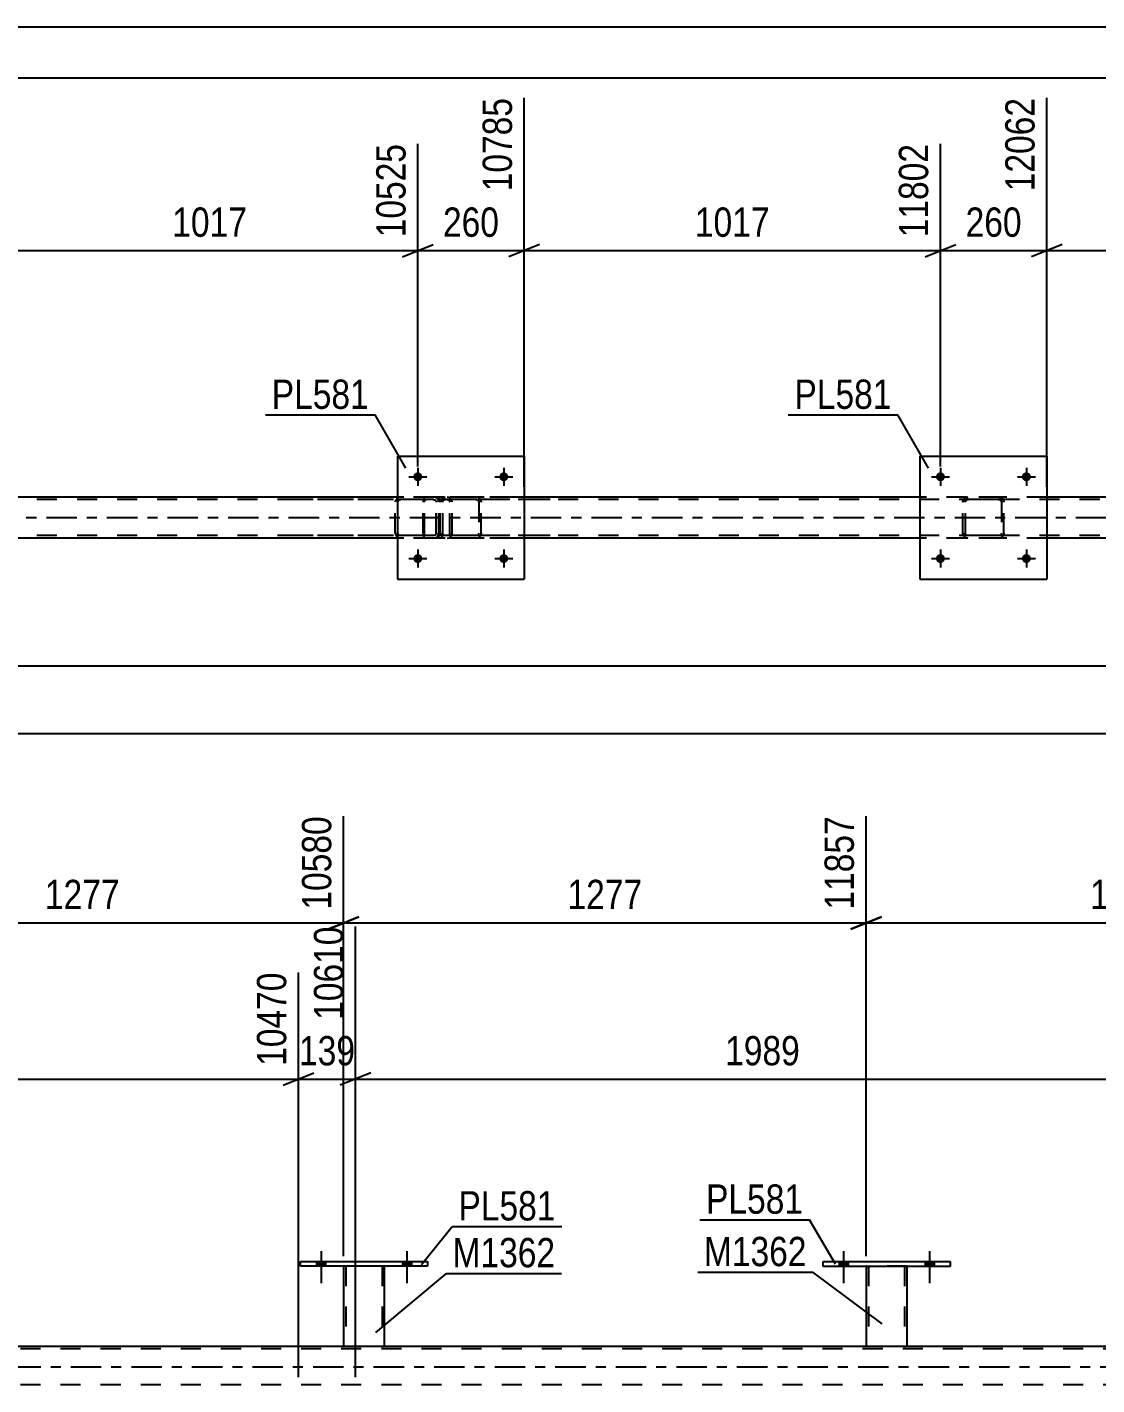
# Model space of a CAD drawing. Header units: millimetres. Extents: x 0 to 841, y 0 to 594.
# Drawn here: x 515 to 619.5, y 461.2 to 594 of the extents above; entities that cross this region are included whole.
import ezdxf

# ---------------------------------------------------------------- set-up
doc = ezdxf.new("R2010")
doc.units = ezdxf.units.MM
doc.linetypes.add('DXK_LINE_DOT2', pattern=[3.9198, 1.9599, -1.9599])
doc.linetypes.add('DXK_LINE_DOT3', pattern=[5.9187, 2.979, -0.9799, 0.9799, -0.9799])
doc.styles.add('Arial Narrow', font='ARIALN.TTF', dxfattribs={"height": 0.2})

# ---------------------------------------------------------------- blocks, each defined once
blk = doc.blocks.new('Unknown-318893469-1135')
at = {"color": 5, "linetype": 'Continuous'}
for p, q in [((841, 594), (0, 594)), ((836, 589), (5, 589))]:
    blk.add_line(p, q, dxfattribs=at)
blk = doc.blocks.new('Part-318893469-4839 - 4767')
at = {"color": 2, "linetype": 'Continuous'}
for p, q in [((551.18, 552.03), (551.18, 540.03)), ((551.18, 552.03), (563.58, 552.03)), ((563.58, 552.03), (563.58, 540.03)), ((551.18, 540.03), (563.58, 540.03))]:
    blk.add_line(p, q, dxfattribs=at)
blk = doc.blocks.new('Part-318893469-4775 - 4767')
at = {"color": 7, "linetype": 'DXK_LINE_DOT2'}
for p, q in [((553.71, 547.73), (553.69, 547.55)), ((553.69, 544.51), (553.69, 547.55)), ((553.76, 547.89), (553.71, 547.73)), ((553.85, 547.99), (553.76, 547.89)), ((553.82, 547.55), (553.83, 547.64)), ((553.82, 544.51), (553.82, 547.55)), ((553.83, 547.64), (553.86, 547.72)), ((553.96, 548.03), (553.85, 547.99)), ((553.86, 547.72), (553.9, 547.77)), ((553.9, 547.77), (553.96, 547.79)), ((566.11, 548.03), (553.96, 548.03)), ((566.11, 547.79), (553.96, 547.79)), ((555.23, 548.03), (555.23, 547.79)), ((556.24, 547.99), (556.05, 548.03)), ((556.05, 547.79), (556.14, 547.77)), ((556.14, 547.77), (556.23, 547.72)), ((556.23, 547.72), (556.28, 547.64)), ((556.28, 547.64), (556.3, 547.55)), ((556.3, 544.51), (556.3, 547.55)), ((556.51, 547.72), (556.51, 547.73)), ((556.55, 547.55), (556.51, 547.72)), ((556.55, 544.51), (556.55, 547.55)), ((553.69, 544.51), (553.71, 544.33)), ((553.83, 544.42), (553.82, 544.51)), ((553.86, 544.34), (553.83, 544.42)), ((556.28, 544.42), (556.23, 544.34)), ((556.3, 544.51), (556.28, 544.42)), ((556.51, 544.33), (556.53, 544.42)), ((556.53, 544.42), (556.55, 544.51)), ((553.71, 544.33), (553.76, 544.17)), ((553.76, 544.17), (553.85, 544.07)), ((553.85, 544.07), (553.96, 544.03)), ((553.9, 544.29), (553.86, 544.34)), ((553.96, 544.27), (553.9, 544.29)), ((566.11, 544.27), (553.96, 544.27)), ((566.11, 544.03), (553.96, 544.03)), ((555.23, 544.03), (555.23, 544.27)), ((556.14, 544.29), (556.05, 544.27)), ((556.05, 544.03), (556.24, 544.07)), ((556.23, 544.34), (556.14, 544.29))]:
    blk.add_line(p, q, dxfattribs=at)
for centre, start, end in [((556.06, 547.53), 23.8494, 68.8059), ((556.06, 544.52), 291.1941, 336.1506)]:
    blk.add_arc(centre, 0.492, start, end, dxfattribs=at)
blk = doc.blocks.new('Part-318893469-4840 - 4767')
at = {"color": 7, "linetype": 'DXK_LINE_DOT2'}
for p, q in [((606.46, 547.57), (606.5, 547.73)), ((606.5, 547.73), (606.46, 547.55)), ((606.46, 547.55), (606.46, 547.57)), ((606.46, 544.51), (606.46, 547.55)), ((606.7, 547.55), (606.72, 547.64)), ((606.7, 544.51), (606.7, 547.55)), ((606.72, 547.64), (606.77, 547.72)), ((606.76, 547.99), (606.94, 548.03)), ((606.94, 548.03), (606.76, 547.99)), ((606.77, 547.72), (606.85, 547.77)), ((606.85, 547.77), (606.94, 547.79)), ((609.98, 548.03), (606.94, 548.03)), ((609.98, 547.79), (606.94, 547.79)), ((609.98, 548.03), (610.16, 547.99)), ((610.16, 547.99), (609.98, 548.03)), ((609.98, 547.79), (610.07, 547.77)), ((610.07, 547.77), (610.15, 547.72)), ((610.15, 547.72), (610.2, 547.64)), ((610.2, 547.64), (610.22, 547.55)), ((610.22, 547.55), (610.22, 544.51)), ((610.42, 547.73), (610.45, 547.57)), ((610.46, 547.55), (610.42, 547.73)), ((610.45, 547.57), (610.46, 547.55)), ((610.46, 544.51), (610.46, 547.55)), ((606.5, 544.32), (606.46, 544.51)), ((606.46, 544.51), (606.5, 544.32)), ((606.72, 544.42), (606.7, 544.51)), ((606.77, 544.34), (606.72, 544.42)), ((610.2, 544.42), (610.15, 544.34)), ((610.22, 544.51), (610.2, 544.42)), ((610.46, 544.51), (610.42, 544.32)), ((610.42, 544.32), (610.46, 544.51)), ((606.94, 544.03), (606.76, 544.06)), ((606.76, 544.06), (606.94, 544.03)), ((606.85, 544.29), (606.77, 544.34)), ((606.94, 544.27), (606.85, 544.29)), ((609.98, 544.27), (606.94, 544.27)), ((609.98, 544.03), (606.94, 544.03)), ((610.07, 544.29), (609.98, 544.27)), ((610.16, 544.06), (609.98, 544.03)), ((609.98, 544.03), (610.16, 544.06)), ((610.15, 544.34), (610.07, 544.29))]:
    blk.add_line(p, q, dxfattribs=at)
at = {"color": 7, "linetype": 'DXK_LINE_DOT3'}
blk.add_line((608.46, 546.03), (608.46, 546.03), dxfattribs=at)
at = {"color": 7, "linetype": 'DXK_LINE_DOT2'}
for centre, start, end in [((606.94, 547.55), 112.5, 157.5), ((606.94, 547.55), 112.5, 157.5), ((609.98, 547.55), 22.5, 67.5), ((609.98, 547.55), 22.5, 67.5), ((606.94, 544.51), 202.5, 247.5), ((606.94, 544.51), 202.5, 247.5), ((609.98, 544.51), 292.5, 337.5), ((609.98, 544.51), 292.5, 337.5)]:
    blk.add_arc(centre, 0.48, start, end, dxfattribs=at)
blk = doc.blocks.new('Part-318893469-4788 - 4767')
at = {"color": 7, "linetype": 'DXK_LINE_DOT2'}
for p, q in [((554.72, 548.03), (539.73, 548.03)), ((554.72, 547.79), (539.73, 547.79)), ((551.01, 547.72), (550.98, 547.55)), ((550.98, 544.51), (550.98, 547.55)), ((551.01, 547.73), (551.01, 547.72)), ((551.23, 547.55), (551.25, 547.64)), ((551.23, 544.51), (551.23, 547.55)), ((551.25, 547.64), (551.31, 547.72)), ((551.49, 548.03), (551.29, 547.99)), ((551.31, 547.72), (551.39, 547.77)), ((551.39, 547.77), (551.49, 547.79)), ((554.92, 547.99), (554.72, 548.03)), ((554.72, 547.79), (554.82, 547.77)), ((554.82, 547.77), (554.9, 547.72)), ((554.9, 547.72), (554.96, 547.64)), ((554.96, 547.64), (554.98, 547.55)), ((554.98, 544.51), (554.98, 547.55)), ((555.2, 547.72), (555.19, 547.73)), ((555.23, 547.55), (555.2, 547.72)), ((555.23, 544.51), (555.23, 547.55)), ((550.98, 544.51), (550.99, 544.42)), ((550.99, 544.42), (551.01, 544.33)), ((551.25, 544.42), (551.23, 544.51)), ((551.31, 544.34), (551.25, 544.42)), ((554.96, 544.42), (554.9, 544.34)), ((554.98, 544.51), (554.96, 544.42)), ((555.19, 544.33), (555.21, 544.42)), ((555.21, 544.42), (555.23, 544.51)), ((554.72, 544.27), (539.73, 544.27)), ((554.72, 544.03), (539.73, 544.03)), ((551.29, 544.07), (551.49, 544.03)), ((551.39, 544.29), (551.31, 544.34)), ((551.49, 544.27), (551.39, 544.29)), ((554.82, 544.29), (554.72, 544.27)), ((554.72, 544.03), (554.92, 544.07)), ((554.9, 544.34), (554.82, 544.29))]:
    blk.add_line(p, q, dxfattribs=at)
for centre, start, end in [((551.47, 547.53), 110.7583, 155.68), ((554.74, 547.53), 24.32, 69.2417), ((551.47, 544.53), 204.32, 249.2417), ((554.74, 544.53), 290.7583, 335.68)]:
    blk.add_arc(centre, 0.496, start, end, dxfattribs=at)
blk = doc.blocks.new('Part-318893469-4834 - 4767')
at = {"color": 7, "linetype": 'DXK_LINE_DOT2'}
for p, q in [((555.38, 547.57), (555.42, 547.73)), ((555.42, 547.73), (555.38, 547.55)), ((555.38, 547.55), (555.38, 547.57)), ((555.38, 544.51), (555.38, 547.55)), ((555.62, 547.55), (555.64, 547.64)), ((555.62, 544.51), (555.62, 547.55)), ((555.64, 547.64), (555.69, 547.72)), ((555.67, 547.99), (555.86, 548.03)), ((555.86, 548.03), (555.67, 547.99)), ((555.69, 547.72), (555.77, 547.77)), ((555.77, 547.77), (555.86, 547.79)), ((558.9, 548.03), (555.86, 548.03)), ((558.9, 547.79), (555.86, 547.79)), ((558.9, 548.03), (559.08, 547.99)), ((559.08, 547.99), (558.9, 548.03)), ((558.9, 547.79), (558.99, 547.77)), ((558.99, 547.77), (559.07, 547.72)), ((559.07, 547.72), (559.12, 547.64)), ((559.12, 547.64), (559.14, 547.55)), ((559.14, 547.55), (559.14, 544.51)), ((559.34, 547.73), (559.37, 547.57)), ((559.38, 547.55), (559.34, 547.73)), ((559.37, 547.57), (559.38, 547.55)), ((559.38, 544.51), (559.38, 547.55)), ((555.42, 544.32), (555.38, 544.51)), ((555.38, 544.51), (555.42, 544.32)), ((555.64, 544.42), (555.62, 544.51)), ((555.69, 544.34), (555.64, 544.42)), ((559.12, 544.42), (559.07, 544.34)), ((559.14, 544.51), (559.12, 544.42)), ((559.38, 544.51), (559.34, 544.32)), ((559.34, 544.32), (559.38, 544.51)), ((555.86, 544.03), (555.67, 544.06)), ((555.67, 544.06), (555.86, 544.03)), ((555.77, 544.29), (555.69, 544.34)), ((555.86, 544.27), (555.77, 544.29)), ((558.9, 544.27), (555.86, 544.27)), ((558.9, 544.03), (555.86, 544.03)), ((558.99, 544.29), (558.9, 544.27)), ((559.08, 544.06), (558.9, 544.03)), ((558.9, 544.03), (559.08, 544.06)), ((559.07, 544.34), (558.99, 544.29))]:
    blk.add_line(p, q, dxfattribs=at)
at = {"color": 7, "linetype": 'DXK_LINE_DOT3'}
blk.add_line((557.38, 546.03), (557.38, 546.03), dxfattribs=at)
at = {"color": 7, "linetype": 'DXK_LINE_DOT2'}
for centre, start, end in [((555.86, 547.55), 112.5, 157.5), ((555.86, 547.55), 112.5, 157.5), ((558.9, 547.55), 22.5, 67.5), ((558.9, 547.55), 22.5, 67.5), ((555.86, 544.51), 202.5, 247.5), ((555.86, 544.51), 202.5, 247.5), ((558.9, 544.51), 292.5, 337.5), ((558.9, 544.51), 292.5, 337.5)]:
    blk.add_arc(centre, 0.48, start, end, dxfattribs=at)
blk = doc.blocks.new('Bolt-318893469-4900 - 4767')
at = {"linetype": 'Continuous'}
for points in [[(553.62, 542.03, -1), (552.74, 542.03, -1)], [(562.02, 542.03, -1), (561.14, 542.03, -1)]]:
    blk.add_hatch(color=1, dxfattribs=at).paths.add_polyline_path(points)
at = {"color": 1, "linetype": 'Continuous'}
for p, q in [((552.3, 542.03), (554.06, 542.03)), ((553.18, 542.91), (553.18, 541.15)), ((560.7, 542.03), (562.46, 542.03)), ((561.58, 542.91), (561.58, 541.15))]:
    blk.add_line(p, q, dxfattribs=at)
blk = doc.blocks.new('Part-318893469-4845 - 4767')
at = {"color": 2, "linetype": 'Continuous'}
for p, q in [((602.26, 552.03), (602.26, 540.03)), ((602.26, 552.03), (614.66, 552.03)), ((614.66, 552.03), (614.66, 540.03)), ((602.26, 540.03), (614.66, 540.03))]:
    blk.add_line(p, q, dxfattribs=at)
blk = doc.blocks.new('Bolt-318893469-4901 - 4767')
at = {"linetype": 'Continuous'}
for points in [[(553.62, 550.03, -1), (552.74, 550.03, -1)], [(562.02, 550.03, -1), (561.14, 550.03, -1)]]:
    blk.add_hatch(color=1, dxfattribs=at).paths.add_polyline_path(points)
at = {"color": 1, "linetype": 'Continuous'}
for p, q in [((552.3, 550.03), (554.06, 550.03)), ((553.18, 550.91), (553.18, 549.15)), ((560.7, 550.03), (562.46, 550.03)), ((561.58, 550.91), (561.58, 549.15))]:
    blk.add_line(p, q, dxfattribs=at)
blk = doc.blocks.new('Bolt-318893469-4902 - 4767')
at = {"linetype": 'Continuous'}
for points in [[(604.7, 542.03, -1), (603.82, 542.03, -1)], [(613.1, 542.03, -1), (612.22, 542.03, -1)]]:
    blk.add_hatch(color=1, dxfattribs=at).paths.add_polyline_path(points)
at = {"color": 1, "linetype": 'Continuous'}
for p, q in [((603.38, 542.03), (605.14, 542.03)), ((604.26, 542.91), (604.26, 541.15)), ((611.78, 542.03), (613.54, 542.03)), ((612.66, 542.91), (612.66, 541.15))]:
    blk.add_line(p, q, dxfattribs=at)
blk = doc.blocks.new('Bolt-318893469-4903 - 4767')
at = {"linetype": 'Continuous'}
for points in [[(604.7, 550.03, -1), (603.82, 550.03, -1)], [(613.1, 550.03, -1), (612.22, 550.03, -1)]]:
    blk.add_hatch(color=1, dxfattribs=at).paths.add_polyline_path(points)
at = {"color": 1, "linetype": 'Continuous'}
for p, q in [((603.38, 550.03), (605.14, 550.03)), ((604.26, 550.91), (604.26, 549.15)), ((611.78, 550.03), (613.54, 550.03)), ((612.66, 550.91), (612.66, 549.15))]:
    blk.add_line(p, q, dxfattribs=at)
blk = doc.blocks.new('Part-318893469-4945 - 4767')
at = {"color": 7, "linetype": 'DXK_LINE_DOT2'}
for p, q in [((733.5, 547.79), (132.16, 547.79)), ((563.58, 548.03), (551.18, 548.03)), ((614.66, 548.03), (602.26, 548.03)), ((733.5, 544.27), (132.16, 544.27)), ((563.58, 544.03), (551.18, 544.03)), ((614.66, 544.03), (602.26, 544.03))]:
    blk.add_line(p, q, dxfattribs=at)
at = {"color": 2, "linetype": 'Continuous'}
for p, q in [((551.18, 548.03), (512.5, 548.03)), ((602.26, 548.03), (563.58, 548.03)), ((653.34, 548.03), (614.66, 548.03)), ((551.18, 544.03), (512.5, 544.03)), ((602.26, 544.03), (563.58, 544.03)), ((653.34, 544.03), (614.66, 544.03))]:
    blk.add_line(p, q, dxfattribs=at)
at = {"color": 7, "linetype": 'DXK_LINE_DOT3'}
blk.add_line((132.16, 546.03), (733.5, 546.03), dxfattribs=at)
blk = doc.blocks.new('Part-318893469-3266 - 3250')
at = {"color": 7, "linetype": 'DXK_LINE_DOT2'}
for p, q in [((601, 472.82), (597, 472.82)), ((597, 472.82), (597, 472.81)), ((597, 472.82), (597, 472.81)), ((597.24, 472.82), (597.24, 464.98)), ((600.76, 472.82), (600.76, 464.98)), ((601, 472.81), (601, 472.82)), ((601, 472.82), (601, 472.81)), ((597, 464.98), (597, 464.98)), ((597, 464.98), (597.01, 464.98)), ((597.01, 464.98), (597, 464.98)), ((600.71, 464.98), (600.75, 464.98)), ((600.71, 464.98), (600.75, 464.98)), ((600.75, 464.98), (600.76, 464.98)), ((600.75, 464.98), (600.76, 464.98)), ((601, 464.98), (600.97, 464.98)), ((601, 464.98), (601, 464.98)), ((601, 464.98), (601, 464.98)), ((601, 464.98), (601, 464.98))]:
    blk.add_line(p, q, dxfattribs=at)
at = {"color": 2, "linetype": 'Continuous'}
for p, q in [((597, 472.81), (597, 464.98)), ((601, 464.98), (601, 472.81)), ((601, 464.98), (597.01, 464.98))]:
    blk.add_line(p, q, dxfattribs=at)
blk = doc.blocks.new('Part-318893469-3281 - 3250')
at = {"color": 2, "linetype": 'Continuous'}
for p, q in [((592.8, 473.29), (605.2, 473.29)), ((592.8, 472.81), (592.8, 473.29)), ((605.2, 472.81), (592.8, 472.81)), ((605.2, 473.29), (605.2, 472.81))]:
    blk.add_line(p, q, dxfattribs=at)
blk = doc.blocks.new('Part-318893469-3354 - 3250')
at = {"color": 2, "linetype": 'Continuous'}
for p, q in [((545.92, 472.82), (545.92, 464.98)), ((549.92, 464.98), (549.92, 472.82)), ((549.92, 464.98), (545.93, 464.98))]:
    blk.add_line(p, q, dxfattribs=at)
at = {"color": 7, "linetype": 'DXK_LINE_DOT2'}
for p, q in [((549.92, 472.82), (545.92, 472.82)), ((545.92, 472.82), (545.92, 472.82)), ((545.92, 472.82), (545.92, 472.82)), ((546.16, 472.82), (546.16, 464.98)), ((549.68, 472.82), (549.68, 464.98)), ((549.92, 472.82), (549.92, 472.82)), ((549.92, 472.82), (549.92, 472.82)), ((545.92, 464.98), (545.92, 464.98)), ((545.92, 464.98), (545.93, 464.98)), ((545.93, 464.98), (545.92, 464.98)), ((549.63, 464.98), (549.66, 464.98)), ((549.63, 464.98), (549.66, 464.98)), ((549.66, 464.98), (549.68, 464.98)), ((549.66, 464.98), (549.68, 464.98)), ((549.92, 464.98), (549.89, 464.98)), ((549.92, 464.98), (549.92, 464.98)), ((549.92, 464.98), (549.92, 464.98)), ((549.92, 464.98), (549.92, 464.98))]:
    blk.add_line(p, q, dxfattribs=at)
blk = doc.blocks.new('Part-318893469-3359 - 3250')
at = {"color": 2, "linetype": 'Continuous'}
for p, q in [((541.72, 473.3), (554.12, 473.3)), ((541.72, 472.82), (541.72, 473.3)), ((554.12, 472.82), (541.72, 472.82)), ((554.12, 473.3), (554.12, 472.82))]:
    blk.add_line(p, q, dxfattribs=at)
blk = doc.blocks.new('Bolt-318893469-3360 - 3250')
at = {"linetype": 'Continuous'}
for points in [[(594.36, 472.81), (595.24, 472.81), (595.24, 473.29), (594.36, 473.29)], [(602.76, 472.81), (603.64, 472.81), (603.64, 473.29), (602.76, 473.29)]]:
    blk.add_hatch(color=1, dxfattribs=at).paths.add_polyline_path(points)
at = {"color": 1, "linetype": 'Continuous'}
for p, q in [((594.8, 474.29), (594.8, 471.17)), ((603.2, 474.29), (603.2, 471.17)), ((594.36, 473.29), (594.36, 472.81)), ((595.24, 473.29), (595.24, 472.81)), ((602.76, 473.29), (602.76, 472.81)), ((603.64, 473.29), (603.64, 472.81))]:
    blk.add_line(p, q, dxfattribs=at)
blk = doc.blocks.new('Bolt-318893469-3361 - 3250')
at = {"linetype": 'Continuous'}
for points in [[(594.36, 472.81), (595.24, 472.81), (595.24, 473.29), (594.36, 473.29)], [(602.76, 472.81), (603.64, 472.81), (603.64, 473.29), (602.76, 473.29)]]:
    blk.add_hatch(color=1, dxfattribs=at).paths.add_polyline_path(points)
at = {"color": 1, "linetype": 'Continuous'}
for p, q in [((594.8, 474.29), (594.8, 471.17)), ((603.2, 474.29), (603.2, 471.17)), ((594.36, 473.29), (594.36, 472.81)), ((595.24, 473.29), (595.24, 472.81)), ((602.76, 473.29), (602.76, 472.81)), ((603.64, 473.29), (603.64, 472.81))]:
    blk.add_line(p, q, dxfattribs=at)
blk = doc.blocks.new('Bolt-318893469-3468 - 3250')
at = {"linetype": 'Continuous'}
for points in [[(543.28, 472.82), (544.16, 472.82), (544.16, 473.3), (543.28, 473.3)], [(551.68, 472.82), (552.56, 472.82), (552.56, 473.3), (551.68, 473.3)]]:
    blk.add_hatch(color=1, dxfattribs=at).paths.add_polyline_path(points)
at = {"color": 1, "linetype": 'Continuous'}
for p, q in [((543.72, 474.3), (543.72, 471.18)), ((552.12, 474.3), (552.12, 471.18)), ((543.28, 473.3), (543.28, 472.82)), ((544.16, 473.3), (544.16, 472.82)), ((551.68, 473.3), (551.68, 472.82)), ((552.56, 473.3), (552.56, 472.82))]:
    blk.add_line(p, q, dxfattribs=at)
blk = doc.blocks.new('Bolt-318893469-3469 - 3250')
at = {"linetype": 'Continuous'}
for points in [[(543.28, 472.82), (544.16, 472.82), (544.16, 473.3), (543.28, 473.3)], [(551.68, 472.82), (552.56, 472.82), (552.56, 473.3), (551.68, 473.3)]]:
    blk.add_hatch(color=1, dxfattribs=at).paths.add_polyline_path(points)
at = {"color": 1, "linetype": 'Continuous'}
for p, q in [((543.72, 474.3), (543.72, 471.18)), ((552.12, 474.3), (552.12, 471.18)), ((543.28, 473.3), (543.28, 472.82)), ((544.16, 473.3), (544.16, 472.82)), ((551.68, 473.3), (551.68, 472.82)), ((552.56, 473.3), (552.56, 472.82))]:
    blk.add_line(p, q, dxfattribs=at)
blk = doc.blocks.new('Part-318893469-3659 - 3250')
at = {"color": 7, "linetype": 'DXK_LINE_DOT2'}
for p, q in [((724.05, 464.74), (122.71, 464.74)), ((549.92, 464.98), (545.92, 464.98)), ((601, 464.98), (597, 464.98)), ((724.05, 461.22), (122.71, 461.22))]:
    blk.add_line(p, q, dxfattribs=at)
at = {"color": 2, "linetype": 'Continuous'}
for p, q in [((545.92, 464.98), (498.84, 464.98)), ((597, 464.98), (549.92, 464.98)), ((648.08, 464.98), (601, 464.98))]:
    blk.add_line(p, q, dxfattribs=at)
at = {"color": 7, "linetype": 'DXK_LINE_DOT3'}
blk.add_line((122.71, 462.98), (724.05, 462.98), dxfattribs=at)
blk = doc.blocks.new('StraightDimension-318893469-8357 - 4767')
at = {"color": 7, "linetype": 'Continuous'}
blk.add_line((132.16, 531.55), (770.62, 531.55), dxfattribs=at)
blk = doc.blocks.new('StraightDimension-318893469-5585 - 4767')
at = {"color": 7, "linetype": 'Continuous'}
blk.add_line((131.52, 524.91), (771.26, 524.91), dxfattribs=at)
blk = doc.blocks.new('StraightDimension-318893469-9031 - 4767')
at = {"color": 7, "linetype": 'Continuous'}
for p, q in [((614.66, 549.03), (614.66, 587.09)), ((655.34, 551.03), (655.34, 582.59)), ((616.16, 572.75), (613.16, 571.55)), ((653.84, 571.55), (656.84, 572.75)), ((614.66, 572.15), (655.34, 572.15))]:
    blk.add_line(p, q, dxfattribs=at)
at = {"color": 0}
blk.add_wipeout([(639.26, 572.9), (639.26, 577.1), (630.74, 577.1), (630.74, 572.9)], dxfattribs=at)
at = {"color": 3, "style": 'Arial Narrow'}
blk.add_text('1017', height=2.863, dxfattribs=at).set_placement((631.34, 573.5))
at = {"color": 0, "linetype": 'Continuous'}
blk.add_wipeout([(654.74, 583.19), (650.54, 583.19), (650.54, 572.85), (654.74, 572.85)], dxfattribs=at)
at = {"color": 3, "linetype": 'Continuous', "style": 'Arial Narrow'}
blk.add_text('13079', height=2.863, rotation=90.0002, dxfattribs=at).set_placement((654.14, 573.45))
blk = doc.blocks.new('StraightDimension-318893469-9032 - 4767')
at = {"color": 7, "linetype": 'Continuous'}
for p, q in [((614.66, 549.03), (614.66, 587.09)), ((604.26, 551.03), (604.26, 582.59)), ((602.76, 571.55), (605.76, 572.75)), ((616.16, 572.75), (613.16, 571.55)), ((604.26, 572.15), (614.66, 572.15))]:
    blk.add_line(p, q, dxfattribs=at)
at = {"color": 0}
blk.add_wipeout([(612.8, 572.9), (612.8, 577.1), (606.12, 577.1), (606.12, 572.9)], dxfattribs=at)
at = {"color": 3, "style": 'Arial Narrow'}
blk.add_text('260', height=2.863, dxfattribs=at).set_placement((606.72, 573.5))
at = {"color": 0, "linetype": 'Continuous'}
blk.add_wipeout([(614.06, 587.69), (609.86, 587.69), (609.86, 577.35), (614.06, 577.35)], dxfattribs=at)
at = {"color": 3, "linetype": 'Continuous', "style": 'Arial Narrow'}
blk.add_text('12062', height=2.863, rotation=90.0002, dxfattribs=at).set_placement((613.46, 577.95))
blk = doc.blocks.new('StraightDimension-318893469-9033 - 4767')
at = {"color": 7, "linetype": 'Continuous'}
for p, q in [((563.58, 549.03), (563.58, 587.09)), ((604.26, 551.03), (604.26, 582.59)), ((565.08, 572.75), (562.08, 571.55)), ((602.76, 571.55), (605.76, 572.75)), ((563.58, 572.15), (604.26, 572.15))]:
    blk.add_line(p, q, dxfattribs=at)
at = {"color": 0}
blk.add_wipeout([(588.18, 572.9), (588.18, 577.1), (579.66, 577.1), (579.66, 572.9)], dxfattribs=at)
at = {"color": 3, "style": 'Arial Narrow'}
blk.add_text('1017', height=2.863, dxfattribs=at).set_placement((580.26, 573.5))
at = {"color": 0, "linetype": 'Continuous'}
blk.add_wipeout([(603.66, 583.19), (599.46, 583.19), (599.46, 572.85), (603.66, 572.85)], dxfattribs=at)
at = {"color": 3, "linetype": 'Continuous', "style": 'Arial Narrow'}
blk.add_text('11802', height=2.863, rotation=90.0002, dxfattribs=at).set_placement((603.06, 573.45))
blk = doc.blocks.new('StraightDimension-318893469-9034 - 4767')
at = {"color": 7, "linetype": 'Continuous'}
for p, q in [((563.58, 549.03), (563.58, 587.09)), ((553.18, 551.03), (553.18, 582.59)), ((551.68, 571.55), (554.68, 572.75)), ((565.08, 572.75), (562.08, 571.55)), ((553.18, 572.15), (563.58, 572.15))]:
    blk.add_line(p, q, dxfattribs=at)
at = {"color": 0}
blk.add_wipeout([(561.72, 572.9), (561.72, 577.1), (555.04, 577.1), (555.04, 572.9)], dxfattribs=at)
at = {"color": 3, "style": 'Arial Narrow'}
blk.add_text('260', height=2.863, dxfattribs=at).set_placement((555.64, 573.5))
at = {"color": 0, "linetype": 'Continuous'}
blk.add_wipeout([(562.98, 587.69), (558.78, 587.69), (558.78, 577.35), (562.98, 577.35)], dxfattribs=at)
at = {"color": 3, "linetype": 'Continuous', "style": 'Arial Narrow'}
blk.add_text('10785', height=2.863, rotation=90.0002, dxfattribs=at).set_placement((562.38, 577.95))
blk = doc.blocks.new('StraightDimension-318893469-9035 - 4767')
at = {"color": 7, "linetype": 'Continuous'}
for p, q in [((512.5, 549.03), (512.5, 585.26)), ((553.18, 551.03), (553.18, 582.59)), ((514, 572.75), (511, 571.55)), ((551.68, 571.55), (554.68, 572.75)), ((512.5, 572.15), (553.18, 572.15))]:
    blk.add_line(p, q, dxfattribs=at)
at = {"color": 0}
blk.add_wipeout([(537.09, 572.9), (537.09, 577.1), (528.58, 577.1), (528.58, 572.9)], dxfattribs=at)
at = {"color": 3, "style": 'Arial Narrow'}
blk.add_text('1017', height=2.863, dxfattribs=at).set_placement((529.18, 573.5))
at = {"color": 0, "linetype": 'Continuous'}
blk.add_wipeout([(552.58, 583.19), (548.38, 583.19), (548.38, 572.85), (552.58, 572.85)], dxfattribs=at)
at = {"color": 3, "linetype": 'Continuous', "style": 'Arial Narrow'}
blk.add_text('10525', height=2.863, rotation=90.0002, dxfattribs=at).set_placement((551.98, 573.45))
blk = doc.blocks.new('StraightDimension-318893469-3784 - 3250')
at = {"color": 7, "linetype": 'Continuous'}
for p, q in [((547.09, 461.98), (547.09, 506.06)), ((541.52, 461.98), (541.52, 501.56)), ((540.02, 490.52), (543.02, 491.72)), ((548.59, 491.72), (545.59, 490.52)), ((541.52, 491.12), (547.09, 491.12))]:
    blk.add_line(p, q, dxfattribs=at)
at = {"color": 0}
blk.add_wipeout([(547.65, 491.87), (547.65, 496.07), (540.97, 496.07), (540.97, 491.87)], dxfattribs=at)
at = {"color": 3, "style": 'Arial Narrow'}
blk.add_text('139', height=2.863, dxfattribs=at).set_placement((541.57, 492.47))
at = {"color": 0, "linetype": 'Continuous'}
blk.add_wipeout([(546.49, 506.66), (542.29, 506.66), (542.29, 496.32), (546.49, 496.32)], dxfattribs=at)
at = {"color": 3, "linetype": 'Continuous', "style": 'Arial Narrow'}
blk.add_text('10610', height=2.863, rotation=90.0002, dxfattribs=at).set_placement((545.89, 496.92))
blk = doc.blocks.new('StraightDimension-318893469-3765 - 3250')
at = {"color": 7, "linetype": 'Continuous'}
for p, q in [((547.09, 461.98), (547.09, 506.06)), ((626.65, 461.98), (626.65, 501.56)), ((548.59, 491.72), (545.59, 490.52)), ((625.15, 490.52), (628.15, 491.72)), ((547.09, 491.12), (626.65, 491.12))]:
    blk.add_line(p, q, dxfattribs=at)
at = {"color": 0}
blk.add_wipeout([(591.13, 491.87), (591.13, 496.07), (582.62, 496.07), (582.62, 491.87)], dxfattribs=at)
at = {"color": 3, "style": 'Arial Narrow'}
blk.add_text('1989', height=2.863, dxfattribs=at).set_placement((583.22, 492.47))
at = {"color": 0, "linetype": 'Continuous'}
blk.add_wipeout([(626.05, 502.16), (621.85, 502.16), (621.85, 491.82), (626.05, 491.82)], dxfattribs=at)
at = {"color": 3, "linetype": 'Continuous', "style": 'Arial Narrow'}
blk.add_text('12599', height=2.863, rotation=90.0002, dxfattribs=at).set_placement((625.45, 492.42))
blk = doc.blocks.new('StraightDimension-318893469-3803 - 3250')
at = {"color": 7, "linetype": 'Continuous'}
for p, q in [((461.96, 461.98), (461.96, 504.23)), ((541.52, 461.98), (541.52, 501.56)), ((463.46, 491.72), (460.46, 490.52)), ((540.02, 490.52), (543.02, 491.72)), ((461.96, 491.12), (541.52, 491.12))]:
    blk.add_line(p, q, dxfattribs=at)
at = {"color": 0}
blk.add_wipeout([(506, 491.87), (506, 496.07), (497.48, 496.07), (497.48, 491.87)], dxfattribs=at)
at = {"color": 3, "style": 'Arial Narrow'}
blk.add_text('1989', height=2.863, dxfattribs=at).set_placement((498.08, 492.47))
at = {"color": 0, "linetype": 'Continuous'}
blk.add_wipeout([(540.92, 502.16), (536.72, 502.16), (536.72, 491.82), (540.92, 491.82)], dxfattribs=at)
at = {"color": 3, "linetype": 'Continuous', "style": 'Arial Narrow'}
blk.add_text('10470', height=2.863, rotation=90.0002, dxfattribs=at).set_placement((540.32, 492.42))
blk = doc.blocks.new('StraightDimension-318893469-7922 - 3250')
at = {"color": 7, "linetype": 'Continuous'}
for p, q in [((597, 473.82), (597, 516.84)), ((648.08, 473.82), (648.08, 516.84)), ((598.5, 507), (595.5, 505.8)), ((597, 506.4), (648.08, 506.4)), ((646.58, 505.8), (649.58, 507))]:
    blk.add_line(p, q, dxfattribs=at)
at = {"color": 0}
blk.add_wipeout([(626.8, 507.15), (626.8, 511.35), (618.29, 511.35), (618.29, 507.15)], dxfattribs=at)
at = {"color": 3, "style": 'Arial Narrow'}
blk.add_text('1277', height=2.863, dxfattribs=at).set_placement((618.89, 507.75))
at = {"color": 0, "linetype": 'Continuous'}
blk.add_wipeout([(647.48, 517.44), (643.28, 517.44), (643.28, 507.1), (647.48, 507.1)], dxfattribs=at)
at = {"color": 3, "linetype": 'Continuous', "style": 'Arial Narrow'}
blk.add_text('13134', height=2.863, rotation=90.0002, dxfattribs=at).set_placement((646.88, 507.7))
blk = doc.blocks.new('StraightDimension-318893469-7923 - 3250')
at = {"color": 7, "linetype": 'Continuous'}
for p, q in [((545.92, 473.82), (545.92, 516.84)), ((597, 473.82), (597, 516.84)), ((547.42, 507), (544.42, 505.8)), ((545.92, 506.4), (597, 506.4)), ((595.5, 505.8), (598.5, 507))]:
    blk.add_line(p, q, dxfattribs=at)
at = {"color": 0}
blk.add_wipeout([(575.72, 507.15), (575.72, 511.35), (567.21, 511.35), (567.21, 507.15)], dxfattribs=at)
at = {"color": 3, "style": 'Arial Narrow'}
blk.add_text('1277', height=2.863, dxfattribs=at).set_placement((567.81, 507.75))
at = {"color": 0, "linetype": 'Continuous'}
blk.add_wipeout([(596.4, 517.44), (592.2, 517.44), (592.2, 507.1), (596.4, 507.1)], dxfattribs=at)
at = {"color": 3, "linetype": 'Continuous', "style": 'Arial Narrow'}
blk.add_text('11857', height=2.863, rotation=90.0002, dxfattribs=at).set_placement((595.8, 507.7))
blk = doc.blocks.new('StraightDimension-318893469-7924 - 3250')
at = {"color": 7, "linetype": 'Continuous'}
for p, q in [((545.92, 473.82), (545.92, 516.84)), ((494.84, 473.82), (494.84, 515.01)), ((496.34, 507), (493.34, 505.8)), ((494.84, 506.4), (545.92, 506.4)), ((544.42, 505.8), (547.42, 507))]:
    blk.add_line(p, q, dxfattribs=at)
at = {"color": 0}
blk.add_wipeout([(524.64, 507.15), (524.64, 511.35), (516.13, 511.35), (516.13, 507.15)], dxfattribs=at)
at = {"color": 3, "style": 'Arial Narrow'}
blk.add_text('1277', height=2.863, dxfattribs=at).set_placement((516.73, 507.75))
at = {"color": 0, "linetype": 'Continuous'}
blk.add_wipeout([(545.32, 517.44), (541.12, 517.44), (541.12, 507.1), (545.32, 507.1)], dxfattribs=at)
at = {"color": 3, "linetype": 'Continuous', "style": 'Arial Narrow'}
blk.add_text('10580', height=2.863, rotation=90.0002, dxfattribs=at).set_placement((544.72, 507.7))
blk = doc.blocks.new('Mark-318893469-4835 - 4767')
at = {"color": 0}
blk.add_wipeout([(548.41, 556.67), (548.41, 559.67), (538.9, 559.67), (538.9, 556.67)], dxfattribs=at)
blk.add_wipeout([(548.41, 556.67), (548.41, 559.67), (538.9, 559.67), (538.9, 556.67)], dxfattribs=at)
at = {"color": 30, "linetype": 'Continuous'}
for p in [(538.3, 556.07), (552.01, 550.88)]:
    blk.add_line(p, (549.01, 556.07), dxfattribs=at)
at = {"color": 3, "style": 'Arial Narrow'}
blk.add_text('PL581', height=2.863, dxfattribs=at).set_placement((538.9, 556.67))
blk = doc.blocks.new('Mark-318893469-4841 - 4767')
at = {"color": 0}
blk.add_wipeout([(599.49, 556.67), (599.49, 559.67), (589.99, 559.67), (589.99, 556.67)], dxfattribs=at)
blk.add_wipeout([(599.49, 556.67), (599.49, 559.67), (589.99, 559.67), (589.99, 556.67)], dxfattribs=at)
at = {"color": 30, "linetype": 'Continuous'}
for p in [(589.39, 556.07), (603.09, 550.88)]:
    blk.add_line(p, (600.09, 556.07), dxfattribs=at)
at = {"color": 3, "style": 'Arial Narrow'}
blk.add_text('PL581', height=2.863, dxfattribs=at).set_placement((589.99, 556.67))
blk = doc.blocks.new('Mark-318893469-3262 - 3250')
at = {"color": 0}
blk.add_wipeout([(591.19, 472.83), (591.19, 475.83), (581.14, 475.83), (581.14, 472.83)], dxfattribs=at)
blk.add_wipeout([(591.19, 472.83), (591.19, 475.83), (581.14, 475.83), (581.14, 472.83)], dxfattribs=at)
at = {"color": 30, "linetype": 'Continuous'}
for p in [(580.54, 472.23), (598.56, 467.19)]:
    blk.add_line(p, (591.79, 472.23), dxfattribs=at)
at = {"color": 3, "style": 'Arial Narrow'}
blk.add_text('M1362', height=2.863, dxfattribs=at).set_placement((581.14, 472.83))
blk = doc.blocks.new('Mark-318893469-3277 - 3250')
at = {"color": 0}
blk.add_wipeout([(590.85, 477.96), (590.85, 480.96), (581.35, 480.96), (581.35, 477.96)], dxfattribs=at)
blk.add_wipeout([(590.85, 477.96), (590.85, 480.96), (581.35, 480.96), (581.35, 477.96)], dxfattribs=at)
at = {"color": 30, "linetype": 'Continuous'}
for p in [(580.75, 477.36), (593.99, 473.03)]:
    blk.add_line(p, (591.45, 477.36), dxfattribs=at)
at = {"color": 3, "style": 'Arial Narrow'}
blk.add_text('PL581', height=2.863, dxfattribs=at).set_placement((581.35, 477.96))
blk = doc.blocks.new('Mark-318893469-3355 - 3250')
at = {"color": 0}
blk.add_wipeout([(566.65, 477.3), (566.65, 480.3), (557.15, 480.3), (557.15, 477.3)], dxfattribs=at)
blk.add_wipeout([(566.65, 477.3), (566.65, 480.3), (557.15, 480.3), (557.15, 477.3)], dxfattribs=at)
at = {"color": 30, "linetype": 'Continuous'}
for p, q in [((553.55, 472.98), (556.55, 476.7)), ((556.55, 476.7), (567.25, 476.7))]:
    blk.add_line(p, q, dxfattribs=at)
at = {"color": 3, "style": 'Arial Narrow'}
blk.add_text('PL581', height=2.863, dxfattribs=at).set_placement((557.15, 477.3))
blk = doc.blocks.new('Mark-318893469-3350 - 3250')
at = {"color": 0}
blk.add_wipeout([(566.62, 472.72), (566.62, 475.72), (556.57, 475.72), (556.57, 472.72)], dxfattribs=at)
blk.add_wipeout([(566.62, 472.72), (566.62, 475.72), (556.57, 475.72), (556.57, 472.72)], dxfattribs=at)
at = {"color": 30, "linetype": 'Continuous'}
for p, q in [((549.09, 466.35), (555.97, 472.12)), ((555.97, 472.12), (567.22, 472.12))]:
    blk.add_line(p, q, dxfattribs=at)
at = {"color": 3, "style": 'Arial Narrow'}
blk.add_text('M1362', height=2.863, dxfattribs=at).set_placement((556.57, 472.72))

msp = doc.modelspace()

# ---------------------------------------------------------------- block references
for name in ['Unknown-318893469-1135', 'Part-318893469-4839 - 4767', 'Part-318893469-4845 - 4767', 'Part-318893469-4945 - 4767', 'Bolt-318893469-4901 - 4767', 'Bolt-318893469-4903 - 4767', 'Part-318893469-4788 - 4767', 'Part-318893469-4775 - 4767', 'Part-318893469-4834 - 4767', 'Part-318893469-4840 - 4767', 'Bolt-318893469-4900 - 4767', 'Bolt-318893469-4902 - 4767', 'Bolt-318893469-3468 - 3250', 'Bolt-318893469-3469 - 3250', 'Bolt-318893469-3360 - 3250', 'Bolt-318893469-3361 - 3250', 'Part-318893469-3359 - 3250', 'Part-318893469-3354 - 3250', 'Part-318893469-3281 - 3250', 'Part-318893469-3266 - 3250', 'Part-318893469-3659 - 3250']:
    msp.add_blockref(name, (0, 0))

# ---------------------------------------------------------------- next in the draw order: block references
for name in ['StraightDimension-318893469-9031 - 4767', 'StraightDimension-318893469-8357 - 4767', 'StraightDimension-318893469-3784 - 3250']:
    msp.add_blockref(name, (0, 0))

# ---------------------------------------------------------------- next in the draw order: block references
for name in ['StraightDimension-318893469-9032 - 4767', 'StraightDimension-318893469-5585 - 4767', 'StraightDimension-318893469-3765 - 3250', 'StraightDimension-318893469-3803 - 3250']:
    msp.add_blockref(name, (0, 0))

# ---------------------------------------------------------------- next in the draw order: block references
for name in ['StraightDimension-318893469-9033 - 4767', 'StraightDimension-318893469-7922 - 3250']:
    msp.add_blockref(name, (0, 0))

# ---------------------------------------------------------------- next in the draw order: block references
for name in ['StraightDimension-318893469-9034 - 4767', 'Mark-318893469-4841 - 4767', 'StraightDimension-318893469-7923 - 3250']:
    msp.add_blockref(name, (0, 0))

# ---------------------------------------------------------------- next in the draw order: block references
for name in ['StraightDimension-318893469-9035 - 4767', 'StraightDimension-318893469-7924 - 3250', 'Mark-318893469-3355 - 3250', 'Mark-318893469-3262 - 3250']:
    msp.add_blockref(name, (0, 0))

# ---------------------------------------------------------------- next in the draw order: block references
for name in ['Mark-318893469-4835 - 4767', 'Mark-318893469-3277 - 3250', 'Mark-318893469-3350 - 3250']:
    msp.add_blockref(name, (0, 0))

doc.saveas('drawing.dxf')
